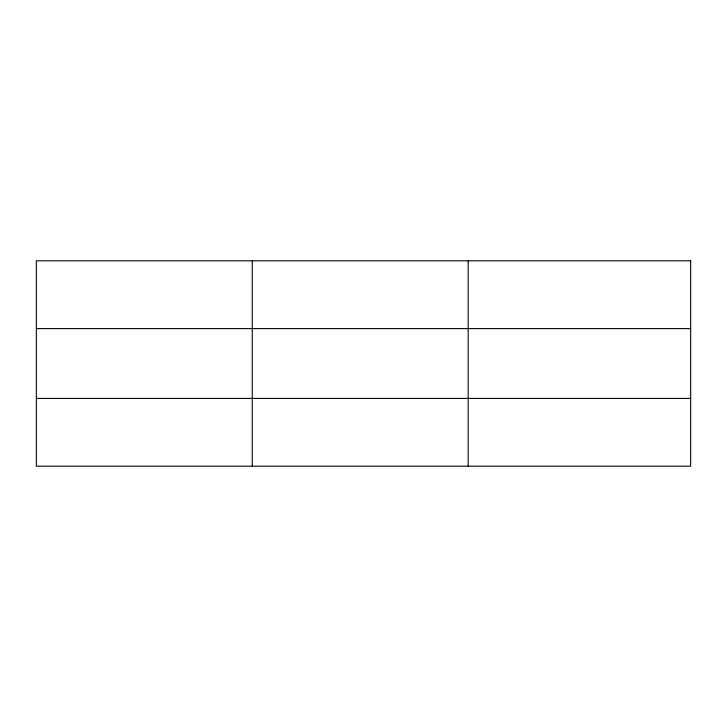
<?xml version="1.0" encoding="UTF-8"?>
<svg xmlns="http://www.w3.org/2000/svg" width="727" height="727" viewBox="0 0 727 727"><rect width="100%" height="100%" fill="white"/><g stroke="black" fill="none" stroke-linecap="round" stroke-linejoin="round"><path stroke-width="1.09" d="M252.269 466.18L252.269 260.82M468.188 466.18L468.188 260.82M36.35 328.586L690.65 328.586M36.35 398.414L690.65 398.414M690.65 260.82L690.65 466.18L36.35 466.18L36.35 260.82L690.65 260.82"/></g></svg>
